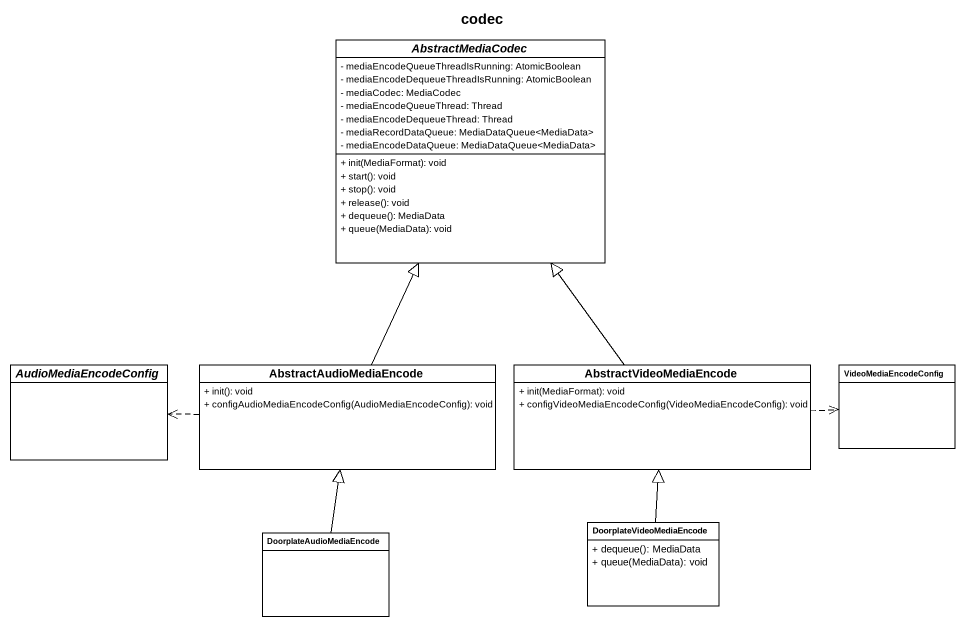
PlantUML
@startuml
title codec
hide circle
hide empty members
skinparam classAttributeIconSize 0
abstract class AbstractMediaCodec {
  - mediaEncodeQueueThreadIsRunning: AtomicBoolean
  - mediaEncodeDequeueThreadIsRunning: AtomicBoolean
  - mediaCodec: MediaCodec
  - mediaEncodeQueueThread: Thread
  - mediaEncodeDequeueThread: Thread
  - mediaRecordDataQueue: MediaDataQueue<MediaData>
  - mediaEncodeDataQueue: MediaDataQueue<MediaData>
  + init(MediaFormat): void
  + start(): void
  + stop(): void
  + release(): void
  + dequeue(): MediaData
  + queue(MediaData): void
}
abstract class AudioMediaEncodeConfig
class AbstractAudioMediaEncode {
  + init(): void
  + configAudioMediaEncodeConfig(AudioMediaEncodeConfig): void
}
class AbstractVideoMediaEncode {
  + init(MediaFormat): void
  + configVideoMediaEncodeConfig(VideoMediaEncodeConfig): void
}
class VideoMediaEncodeConfig
class DoorplateAudioMediaEncode
class DoorplateVideoMediaEncode {
  + dequeue(): MediaData
  + queue(MediaData): void
}
AbstractAudioMediaEncode -up-|> AbstractMediaCodec
AbstractAudioMediaEncode .left.> AudioMediaEncodeConfig
AbstractVideoMediaEncode -up-|> AbstractMediaCodec
AbstractVideoMediaEncode .right.> VideoMediaEncodeConfig
DoorplateAudioMediaEncode -up-|> AbstractAudioMediaEncode
DoorplateVideoMediaEncode -up-|> AbstractVideoMediaEncode
@enduml
